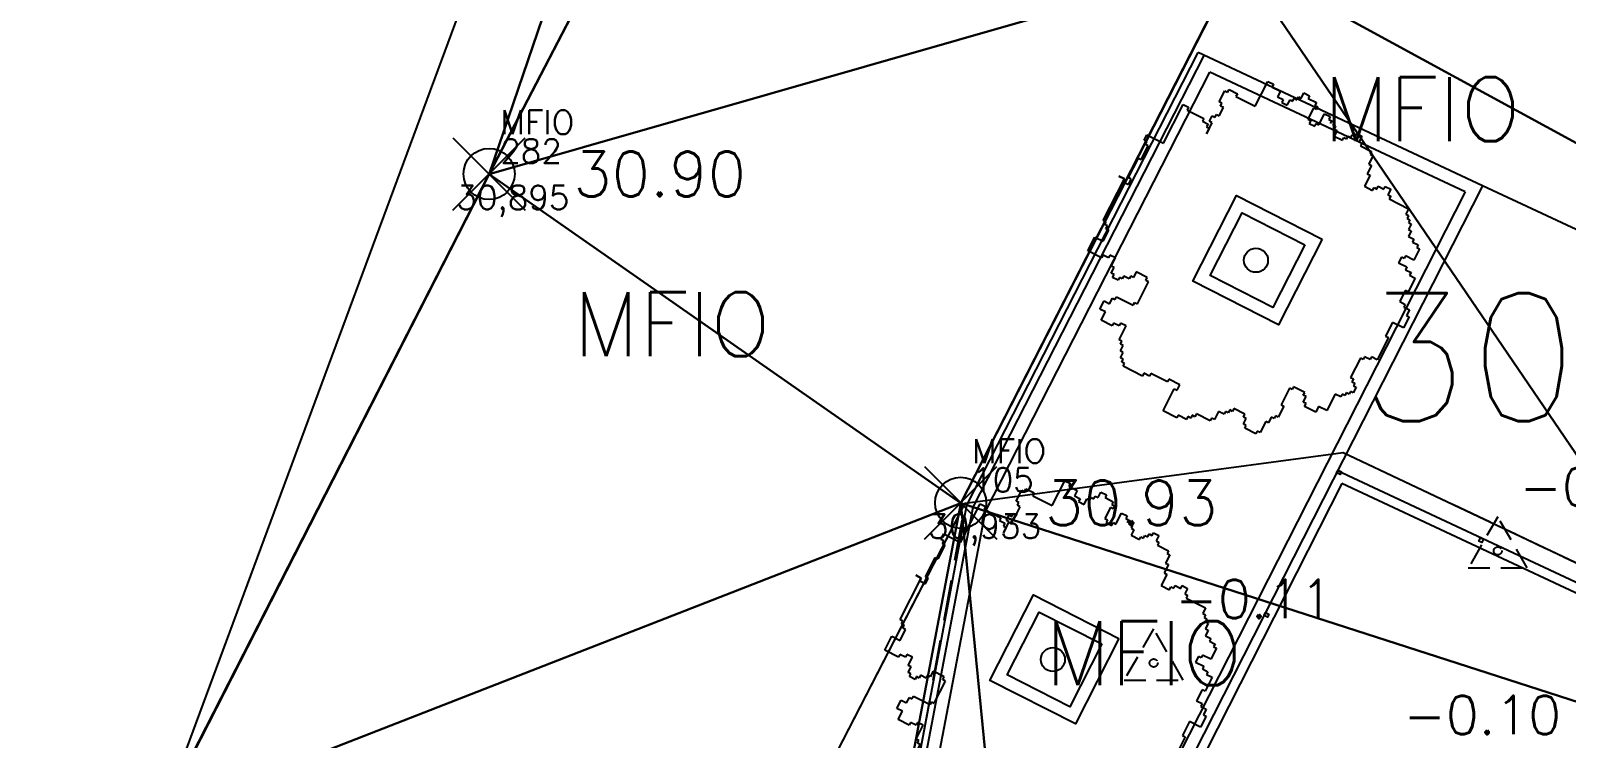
# Model space of a CAD drawing. Header units: metres. Extents: x 543100 to 543604, y 9574012 to 9574398.
# Drawn here: x 543211.69 to 543235.68, y 9574322.53 to 9574333.59 of the extents above; entities that cross this region are included whole.
import ezdxf

# ---------------------------------------------------------------- set-up
doc = ezdxf.new("R2010")
doc.units = ezdxf.units.M
doc.header["$LTSCALE"] = 0.1
for name, pattern in [('CONTINUO', [0]), ('DASHED2', [9.525, 6.35, -3.175]), ('HIDDEN', [9.525, 6.35, -3.175])]:
    doc.linetypes.add(name, pattern=pattern)
for name, color, linetype in [('##C_TOPO_TEXT', 2, 'Continuous'), ('#PROJ_PLATOS', 2, 'HIDDEN'), ('_MFIO', 2, 'CONTINUO'), ('Area praça', 5, 'Continuous'), ('C-TINN-BNDY', 110, 'Continuous'), ('C-TOPO-TEXT', 7, 'Continuous'), ('E2', 7, 'CONTINUO'), ('IMPL_CANTEIRO', 8, 'Continuous'), ('IMPL_CERCA', 8, 'Continuous'), ('IMPL_MEIO FIO', 8, 'Continuous'), ('IMPL_VEGETAÇÃO', 8, 'Continuous'), ('IMPL_ÁRVORES', 8, 'Continuous'), ('IMPLANTAÇÃO', 1, 'Continuous'), ('MalhaTriTG', 7, 'CONTINUO'), ('PROJ_PLATOS', 2, 'DASHED2'), ('TOPO_PONTOS', 2, 'Continuous'), ('V-NODE', 1, 'Continuous'), ('V-NODE-TEXT', 1, 'Continuous'), ('XREF_IMPLNTACAO', 2, 'Continuous')]:
    doc.layers.add(name, color=color, linetype=linetype)
doc.layers.get('IMPLANTAÇÃO').off()
doc.styles.add('SIMPLEX', font='simplex', dxfattribs={"height": 0.2})
doc.styles.get("Standard").update_dxf_attribs({"font": 'simplex.shx'})

# ---------------------------------------------------------------- blocks, each defined once
blk = doc.blocks.new('CANTEIRO')
at = {"layer": 'IMPL_CANTEIRO'}
for points in [[(-1.7, 0.75), (-0.2, 0.75), (-0.2, -0.75), (-1.7, -0.75)], [(-1.5, 0.55), (-0.4, 0.55), (-0.4, -0.55), (-1.5, -0.55)]]:
    blk.add_lwpolyline(points, close=True, dxfattribs=at)
blk = doc.blocks.new('Arv-sup')
at = {"layer": 'IMPL_VEGETAÇÃO', "color": 2}
for p, q in [((-0.415, 2.138), (-0.337, 2.138)), ((-0.415, 2.061), (-0.415, 2.138)), ((-0.337, 2.138), (-0.337, 2.1)), ((-0.881, 2.061), (-0.803, 2.061)), ((-0.881, 1.712), (-0.881, 2.061)), ((-0.803, 2.061), (-0.803, 2.022)), ((-0.803, 2.022), (-0.687, 2.022)), ((-0.687, 2.022), (-0.687, 1.945)), ((-0.687, 1.945), (-0.609, 1.945)), ((-0.609, 1.945), (-0.609, 1.906)), ((-0.531, 1.983), (-0.493, 1.983)), ((-0.531, 1.906), (-0.531, 1.983)), ((-0.493, 2.022), (-0.454, 2.022)), ((-0.493, 1.983), (-0.493, 2.022)), ((-0.454, 2.061), (-0.415, 2.061)), ((-0.454, 2.022), (-0.454, 2.061)), ((-0.337, 2.1), (-0.221, 2.1)), ((-0.221, 2.1), (-0.221, 2.061)), ((-0.221, 2.061), (-0.182, 2.061)), ((-0.221, 2.022), (-0.221, 1.867)), ((-0.182, 2.022), (-0.221, 2.022)), ((-0.182, 2.061), (-0.182, 2.022)), ((-0.066, 2.022), (0.012, 2.022)), ((-0.066, 1.867), (-0.066, 2.022)), ((0.012, 2.022), (0.012, 1.983)), ((0.012, 1.983), (0.051, 1.983)), ((0.012, 1.983), (0.089, 1.983)), ((0.051, 1.983), (0.051, 1.945)), ((0.089, 1.983), (0.089, 1.945)), ((0.089, 1.945), (0.128, 1.945)), ((0.128, 1.945), (0.128, 1.906)), ((0.361, 1.945), (0.4, 1.945)), ((0.361, 1.906), (0.361, 1.945)), ((0.4, 1.983), (0.477, 1.983)), ((0.4, 1.945), (0.4, 1.983)), ((0.477, 1.983), (0.477, 1.906)), ((-1.269, 1.751), (-1.152, 1.751)), ((-1.269, 1.712), (-1.269, 1.751)), ((-1.152, 1.751), (-1.152, 1.712)), ((-0.609, 1.906), (-0.531, 1.906)), ((-0.221, 1.867), (-0.182, 1.867)), ((-0.182, 1.867), (-0.182, 1.828)), ((-0.182, 1.828), (-0.105, 1.828)), ((-0.105, 1.867), (-0.066, 1.867)), ((-0.105, 1.828), (-0.105, 1.867)), ((0.128, 1.906), (0.167, 1.906)), ((0.167, 1.906), (0.167, 1.828)), ((0.167, 1.828), (0.283, 1.828)), ((0.283, 1.867), (0.322, 1.867)), ((0.283, 1.828), (0.283, 1.867)), ((0.322, 1.906), (0.361, 1.906)), ((0.322, 1.867), (0.322, 1.906)), ((0.477, 1.906), (0.516, 1.906)), ((0.516, 1.906), (0.516, 1.867)), ((0.516, 1.867), (0.671, 1.867)), ((0.671, 1.867), (0.671, 1.828)), ((0.671, 1.828), (0.71, 1.828)), ((0.71, 1.828), (0.71, 1.712)), ((-1.307, 1.712), (-1.269, 1.712)), ((-1.307, 1.557), (-1.307, 1.712)), ((-1.269, 1.557), (-1.307, 1.557)), ((-1.269, 1.518), (-1.269, 1.557)), ((-1.152, 1.712), (-0.881, 1.712)), ((0.71, 1.712), (0.749, 1.712)), ((0.749, 1.712), (0.749, 1.596)), ((0.749, 1.596), (0.788, 1.596)), ((0.788, 1.596), (0.788, 1.44)), ((1.021, 1.557), (1.098, 1.557)), ((1.021, 1.518), (1.021, 1.557)), ((1.098, 1.557), (1.098, 1.479)), ((-1.307, 1.363), (-1.269, 1.363)), ((-1.307, 1.285), (-1.307, 1.363)), ((-1.23, 1.518), (-1.269, 1.518)), ((-1.269, 1.402), (-1.23, 1.402)), ((-1.269, 1.363), (-1.269, 1.402)), ((-1.23, 1.402), (-1.23, 1.518)), ((0.788, 1.44), (0.904, 1.44)), ((0.904, 1.479), (0.943, 1.479)), ((0.904, 1.44), (0.904, 1.479)), ((0.943, 1.518), (1.021, 1.518)), ((0.943, 1.479), (0.943, 1.518)), ((1.098, 1.479), (1.137, 1.479)), ((1.137, 1.479), (1.137, 1.44)), ((1.137, 1.44), (1.409, 1.44)), ((1.409, 1.44), (1.409, 1.363)), ((1.409, 1.363), (1.447, 1.363)), ((1.447, 1.363), (1.447, 1.324)), ((-1.695, 0.781), (-1.695, 1.324)), ((-1.695, 1.324), (-1.618, 1.324)), ((-1.618, 1.324), (-1.618, 1.285)), ((-1.618, 1.285), (-1.385, 1.285)), ((-1.385, 1.285), (-1.385, 1.247)), ((-1.385, 1.247), (-1.307, 1.247)), ((-1.269, 1.285), (-1.307, 1.285)), ((-1.307, 1.247), (-1.307, 1.208)), ((-1.307, 1.208), (-1.269, 1.208)), ((-1.269, 1.13), (-1.269, 1.285)), ((-1.269, 1.208), (-1.269, 1.13)), ((1.447, 1.324), (1.486, 1.324)), ((1.486, 1.324), (1.486, 1.285)), ((1.486, 1.285), (1.525, 1.285)), ((1.525, 1.285), (1.525, 1.208)), ((1.525, 1.208), (1.564, 1.208)), ((1.564, 1.208), (1.564, 1.13)), ((1.564, 1.13), (1.641, 1.13)), ((1.641, 1.13), (1.641, 1.091)), ((1.641, 1.091), (1.719, 1.091)), ((1.719, 1.091), (1.719, 1.053)), ((1.719, 1.053), (1.758, 1.053)), ((1.758, 1.053), (1.758, 0.898)), ((-1.928, 0.781), (-1.695, 0.781)), ((-1.928, 0.704), (-1.928, 0.781)), ((1.603, 0.859), (1.603, 0.781)), ((1.641, 0.859), (1.603, 0.859)), ((1.603, 0.781), (1.719, 0.781)), ((1.641, 0.898), (1.641, 0.859)), ((1.758, 0.898), (1.641, 0.898)), ((1.719, 0.781), (1.719, 0.742)), ((-1.889, 0.704), (-1.928, 0.704)), ((-1.889, 0.665), (-1.889, 0.704)), ((-1.851, 0.665), (-1.889, 0.665)), ((-1.851, 0.471), (-1.851, 0.665)), ((1.719, 0.742), (1.797, 0.742)), ((1.797, 0.742), (1.797, 0.704)), ((1.797, 0.704), (1.874, 0.704)), ((1.874, 0.704), (1.874, 0.51)), ((-1.889, 0.471), (-1.851, 0.471)), ((-1.889, 0.199), (-1.889, 0.471)), ((1.835, 0.51), (1.835, 0.355)), ((1.874, 0.51), (1.835, 0.51)), ((-1.851, 0.199), (-1.889, 0.199)), ((-1.851, 0.122), (-1.851, 0.199)), ((1.835, 0.355), (1.913, 0.355)), ((1.913, 0.355), (1.913, 0.316)), ((1.913, 0.316), (1.991, 0.316)), ((1.991, 0.316), (1.991, 0.238)), ((1.991, 0.238), (2.029, 0.238)), ((2.029, 0.238), (2.029, 0.083)), ((-2.006, 0.161), (-1.928, 0.161)), ((-1.928, 0.161), (-2.006, 0.161)), ((-1.928, 0.161), (-1.928, 0.122)), ((-1.928, -0.421), (-1.928, 0.161)), ((-1.928, 0.122), (-1.851, 0.122)), ((1.874, 0.083), (1.874, -0.111)), ((2.029, 0.083), (1.874, 0.083)), ((1.874, -0.111), (1.913, -0.111)), ((1.913, -0.111), (1.913, -0.421)), ((-1.889, -0.421), (-1.928, -0.421)), ((-1.889, -0.46), (-1.889, -0.421)), ((-1.851, -0.46), (-1.889, -0.46)), ((-1.851, -0.499), (-1.851, -0.46)), ((-1.812, -0.499), (-1.851, -0.499)), ((-1.812, -0.654), (-1.812, -0.499)), ((1.719, -0.499), (1.719, -0.77)), ((1.758, -0.499), (1.719, -0.499)), ((1.758, -0.46), (1.758, -0.499)), ((1.835, -0.46), (1.758, -0.46)), ((1.835, -0.421), (1.835, -0.46)), ((1.913, -0.421), (1.835, -0.421)), ((-1.928, -0.654), (-1.812, -0.654)), ((-1.928, -0.848), (-1.928, -0.654)), ((-1.734, -0.848), (-1.928, -0.848)), ((-1.734, -0.809), (-1.734, -0.848)), ((-1.657, -0.809), (-1.734, -0.809)), ((-1.657, -0.77), (-1.657, -0.809)), ((-1.579, -0.77), (-1.657, -0.77)), ((-1.579, -0.886), (-1.579, -0.77)), ((-1.54, -0.886), (-1.579, -0.886)), ((-1.54, -0.964), (-1.54, -0.886)), ((-1.385, -0.925), (-1.385, -0.964)), ((-1.307, -0.925), (-1.385, -0.925)), ((-1.307, -0.886), (-1.307, -0.925)), ((-1.269, -0.886), (-1.307, -0.886)), ((-1.269, -0.809), (-1.269, -0.886)), ((-1.113, -0.809), (-1.269, -0.809)), ((-1.113, -0.848), (-1.113, -0.809)), ((-1.075, -0.848), (-1.113, -0.848)), ((-1.075, -1.158), (-1.075, -0.848)), ((1.719, -0.77), (1.758, -0.77)), ((1.758, -0.77), (1.758, -0.809)), ((1.758, -0.809), (1.797, -0.809)), ((1.797, -0.809), (1.797, -0.848)), ((1.797, -0.848), (1.835, -0.848)), ((1.797, -0.925), (1.797, -0.964)), ((1.835, -0.925), (1.797, -0.925)), ((1.835, -0.848), (1.835, -0.925)), ((-1.501, -0.964), (-1.54, -0.964)), ((-1.501, -1.003), (-1.501, -0.964)), ((-1.424, -1.003), (-1.501, -1.003)), ((-1.424, -0.964), (-1.424, -1.003)), ((-1.385, -0.964), (-1.424, -0.964)), ((1.641, -1.042), (1.641, -1.274)), ((1.719, -1.042), (1.641, -1.042)), ((1.719, -1.003), (1.719, -1.042)), ((1.758, -1.003), (1.719, -1.003)), ((1.758, -0.964), (1.758, -1.003)), ((1.797, -0.964), (1.758, -0.964)), ((-1.463, -1.313), (-1.385, -1.313)), ((-1.463, -1.429), (-1.463, -1.313)), ((-1.385, -1.235), (-1.346, -1.235)), ((-1.385, -1.313), (-1.385, -1.235)), ((-1.346, -1.197), (-1.113, -1.197)), ((-1.346, -1.235), (-1.346, -1.197)), ((-1.113, -1.158), (-1.075, -1.158)), ((-1.113, -1.197), (-1.113, -1.158)), ((-1.113, -1.158), (-1.113, -1.197)), ((-1.113, -1.197), (-1.113, -1.158)), ((1.098, -1.235), (1.098, -1.468)), ((1.137, -1.235), (1.098, -1.235)), ((1.292, -1.197), (1.137, -1.197)), ((1.137, -1.197), (1.137, -1.235)), ((1.292, -1.235), (1.292, -1.197)), ((1.331, -1.235), (1.292, -1.235)), ((1.331, -1.313), (1.331, -1.235)), ((1.37, -1.313), (1.331, -1.313)), ((1.37, -1.352), (1.37, -1.313)), ((1.525, -1.274), (1.525, -1.352)), ((1.641, -1.274), (1.525, -1.274)), ((-1.385, -1.429), (-1.463, -1.429)), ((-1.385, -1.546), (-1.385, -1.429)), ((-1.23, -1.507), (-1.23, -1.546)), ((-1.152, -1.507), (-1.23, -1.507)), ((-1.152, -1.468), (-1.152, -1.507)), ((-1.075, -1.468), (-1.152, -1.468)), ((-1.075, -1.662), (-1.075, -1.468)), ((1.098, -1.468), (1.137, -1.468)), ((1.137, -1.468), (1.137, -1.623)), ((1.525, -1.352), (1.37, -1.352)), ((-1.23, -1.546), (-1.385, -1.546)), ((-1.036, -1.662), (-1.075, -1.662)), ((-1.036, -1.701), (-1.036, -1.662)), ((-0.997, -1.701), (-1.036, -1.701)), ((-0.997, -1.778), (-0.997, -1.701)), ((1.059, -1.662), (1.059, -1.74)), ((1.098, -1.662), (1.059, -1.662)), ((1.098, -1.623), (1.098, -1.662)), ((1.137, -1.623), (1.098, -1.623)), ((-0.958, -1.778), (-0.997, -1.778)), ((-0.958, -1.856), (-0.958, -1.778)), ((-0.919, -1.856), (-0.958, -1.856)), ((-0.919, -1.895), (-0.919, -1.856)), ((-0.881, -1.895), (-0.919, -1.895)), ((-0.881, -1.933), (-0.881, -1.895)), ((-0.609, -1.895), (-0.609, -1.933)), ((-0.531, -1.895), (-0.609, -1.895)), ((-0.531, -1.856), (-0.531, -1.895)), ((-0.299, -1.856), (-0.531, -1.856)), ((-0.143, -1.817), (-0.299, -1.817)), ((-0.299, -1.817), (-0.299, -1.856)), ((-0.182, -2.205), (-0.182, -1.895)), ((-0.182, -1.895), (-0.143, -1.895)), ((-0.143, -1.895), (-0.143, -1.817)), ((0.439, -1.895), (0.439, -2.011)), ((0.516, -1.895), (0.439, -1.895)), ((0.516, -1.856), (0.516, -1.895)), ((0.555, -1.856), (0.516, -1.856)), ((0.555, -1.817), (0.555, -1.856)), ((0.594, -1.817), (0.555, -1.817)), ((0.594, -1.778), (0.594, -1.817)), ((0.749, -1.778), (0.594, -1.778)), ((0.749, -1.817), (0.749, -1.778)), ((0.788, -1.817), (0.749, -1.817)), ((0.788, -1.895), (0.788, -1.817)), ((0.827, -1.895), (0.788, -1.895)), ((0.827, -1.933), (0.827, -1.895)), ((0.982, -1.895), (0.982, -1.933)), ((1.021, -1.895), (0.982, -1.895)), ((1.021, -1.74), (1.021, -1.895)), ((1.059, -1.74), (1.021, -1.74)), ((-0.609, -1.933), (-0.881, -1.933)), ((0.167, -2.089), (0.167, -2.127)), ((0.206, -2.089), (0.167, -2.089)), ((0.206, -2.05), (0.206, -2.089)), ((0.4, -2.05), (0.206, -2.05)), ((0.4, -2.011), (0.4, -2.05)), ((0.439, -2.011), (0.4, -2.011)), ((0.982, -1.933), (0.827, -1.933)), ((0.012, -2.205), (-0.182, -2.205)), ((0.012, -2.166), (0.012, -2.205)), ((0.128, -2.166), (0.012, -2.166)), ((0.128, -2.127), (0.128, -2.166)), ((0.167, -2.127), (0.128, -2.127))]:
    blk.add_line(p, q, dxfattribs=at)
blk.add_circle((0, 0), 0.15, dxfattribs=at)
blk = doc.blocks.new('CERCA')
at = {"layer": 'IMPL_CERCA', "color": 3}
blk.add_lwpolyline([(-0.025, 0), (0.025, 0), (0.025, -0.06), (-0.025, -0.06)], close=True, dxfattribs=at)
blk = doc.blocks.new('A$C00972E22')
at = {"layer": 'IMPL_CERCA'}
for p, q in [((35.456, 227.107), (35.456, 100.098)), ((35.456, 227.107), (35.456, 100.098)), ((129.942, 225.19), (35.456, 222.107)), ((129.798, 225.036), (35.606, 221.961)), ((35.606, 221.961), (35.606, 100.098))]:
    blk.add_line(p, q, dxfattribs=at)
at = {"layer": 'IMPL_MEIO FIO'}
for p, q in [((35.456, 227.107), (30.552, 226.947)), ((35.256, 226.9), (30.852, 226.756))]:
    blk.add_line(p, q, dxfattribs=at)
at = {"layer": 'IMPL_MEIO FIO', "color": 1, "linetype": 'CONTINUO'}
for p, q in [((30.536, 219.004), (30.552, 226.947)), ((30.636, 219.018), (30.652, 226.946)), ((30.836, 219.047), (30.852, 226.756)), ((33.452, 208.96), (30.536, 219.004)), ((33.552, 208.974), (30.636, 219.018)), ((33.752, 209.002), (30.836, 219.047))]:
    blk.add_line(p, q, dxfattribs=at)
at = {"layer": 'IMPL_MEIO FIO', "color": 1}
blk.add_line((35.256, 226.9), (35.256, 100.181), dxfattribs=at)
at = {"layer": 'IMPL_MEIO FIO', "color": 1, "linetype": 'CONTINUO', "flags": 128}
blk.add_lwpolyline([(21.513, 208.986), (21.535, 220.227), (21.66, 234.538), (21.915, 266.875), (20.471, 270.132), (14.369, 270.416)], dxfattribs=at)
at = {"layer": 'IMPL_CANTEIRO', "rotation": 270.0000000033604}
for p in [(32.847, 223.525), (32.847, 216.525)]:
    blk.add_blockref('CANTEIRO', p, dxfattribs=at)
at = {"layer": 'IMPL_CERCA'}
for p, rotation in [((35.456, 222.097), 90.00000000330859), ((35.456, 222.097), 90.00000000330859), ((37.945, 222.188), 1.869235802743094), ((35.456, 219.597), 90.00000000330859)]:
    blk.add_blockref('CERCA', p, dxfattribs=dict(at, rotation=rotation))
at = {"layer": 'IMPL_ÁRVORES', "xscale": 1.25, "yscale": 1.25, "zscale": 1.25}
for p in [(32.827, 224.462), (32.827, 217.462)]:
    blk.add_blockref('Arv-sup', p, dxfattribs=at)
blk = doc.blocks.new('Base_Implantacao')
at = {"layer": 'Area praça'}
blk.add_lwpolyline([(543169.376, 9574203.376), (543253.585, 9574146.035), (543319.8, 9574291.166), (543234.377, 9574331.165)], close=True, dxfattribs=at)
at = {"layer": 'IMPLANTAÇÃO', "rotation": 333.0393706475627}
blk.add_blockref('A$C00972E22', (543099.81, 9574144.816), dxfattribs=at)
at = {"layer": 'MalhaTriTG', "color": 132}
mesh = blk.add_polyface(dxfattribs=at)
corners = [(543224.664, 9574302.936, 30.992), (543210.265, 9574288.67, 31.209), (543216.703, 9574288.465, 31.154), (543213.734, 9574321.335, 30.969), (543218.85, 9574331.345, 30.895), (543226.223, 9574326.207, 30.933), (543224.268, 9574315.932, 31.062), (543219.876, 9574286.567, 30.533), (543193.607, 9574282.384, 31.298), (543227.396, 9574302.372, 30.53), (543227.186, 9574316.359, 31.22), (543239.215, 9574322.014, 30.485), (543230.57, 9574334.709, 30.757), (543225.45, 9574344.044, 30.865), (543250.101, 9574371.359, 30.793), (543235.218, 9574379.328, 30.85), (543243.115, 9574295.416, 30.237), (543260.488, 9574287.844, 29.96), (543254.859, 9574311.797, 30.344), (543254.233, 9574321.821, 30.714), (543271.924, 9574304.366, 30.172), (543267.489, 9574362.43, 30.657), (543240.338, 9574372.751, 30.753), (543240.528, 9574376.308, 30.661), (543253.768, 9574378.732, 30.858), (543253.993, 9574377.599, 30.878), (543254.701, 9574379.306, 30.904), (543255.768, 9574376.437, 30.874), (543276.872, 9574367.935, 30.831), (543257.017, 9574378.285, 30.88)]
mesh.append_faces([[corners[k] for k in face] for face in [(0, 1, 2), (0, 3, 1), (4, 3, 5), (0, 6, 3), (5, 3, 6), (2, 7, 0), (3, 8, 1), (0, 9, 10), (9, 0, 7), (10, 9, 11), (10, 5, 6), (4, 12, 13), (4, 5, 12), (11, 12, 5), (13, 12, 14), (5, 10, 11), (6, 0, 10), (3, 4, 15), (15, 4, 13), (9, 16, 11), (16, 17, 18), (19, 18, 20), (20, 18, 17), (19, 21, 12), (19, 11, 18), (18, 11, 16), (22, 14, 23), (13, 14, 22), (23, 14, 24), (22, 23, 15), (23, 24, 15), (24, 14, 25), (24, 25, 26), (15, 24, 26), (14, 27, 25), (15, 13, 22), (21, 28, 29), (25, 29, 26), (29, 25, 27), (29, 27, 21), (21, 27, 14), (21, 14, 12), (19, 12, 11)]], dxfattribs={"color": 132})
blk = doc.blocks.new('*U135', base_point=(543230.57, 9574334.71, 30.757))
at = {"layer": 'V-NODE', "lineweight": -2}
for p, q in [((543230.004, 9574334.144, 30.757), (543231.136, 9574335.276, 30.757)), ((543230.004, 9574335.276, 30.757), (543231.136, 9574334.144, 30.757))]:
    blk.add_line(p, q, dxfattribs=at)
blk.add_circle((543230.57, 9574334.71, 30.757), 0.4, dxfattribs=at)
at = {"layer": 'V-NODE-TEXT', "linetype": 'ByBlock'}
for s, insert, char_height, attachment_point in [('30.76', (543231.886, 9574334.71), 0.7, 4), ('MFIO', (543231.886, 9574332.86), 1, 1)]:
    blk.add_mtext(s, dxfattribs=dict(at, insert=insert, char_height=char_height, attachment_point=attachment_point))
blk = doc.blocks.new('*U153', base_point=(543218.85, 9574331.35, 30.895))
at = {"layer": 'V-NODE', "lineweight": -2}
for p, q in [((543218.284, 9574330.784, 30.895), (543219.416, 9574331.916, 30.895)), ((543218.284, 9574331.916, 30.895), (543219.416, 9574330.784, 30.895))]:
    blk.add_line(p, q, dxfattribs=at)
blk.add_circle((543218.85, 9574331.35, 30.895), 0.4, dxfattribs=at)
at = {"layer": 'V-NODE-TEXT', "linetype": 'ByBlock'}
for s, insert, char_height, attachment_point in [('30.90', (543220.166, 9574331.35), 0.7, 4), ('MFIO', (543220.166, 9574329.5), 1, 1)]:
    blk.add_mtext(s, dxfattribs=dict(at, insert=insert, char_height=char_height, attachment_point=attachment_point))
blk = doc.blocks.new('*U160', base_point=(543226.22, 9574326.21, 30.933))
at = {"layer": 'V-NODE', "lineweight": -2}
for p, q in [((543225.654, 9574325.644, 30.933), (543226.786, 9574326.776, 30.933)), ((543225.654, 9574326.776, 30.933), (543226.786, 9574325.644, 30.933))]:
    blk.add_line(p, q, dxfattribs=at)
blk.add_circle((543226.22, 9574326.21, 30.933), 0.4, dxfattribs=at)
at = {"layer": 'V-NODE-TEXT', "linetype": 'ByBlock'}
for s, insert, char_height, attachment_point in [('30.93', (543227.536, 9574326.21), 0.7, 4), ('MFIO', (543227.536, 9574324.36), 1, 1)]:
    blk.add_mtext(s, dxfattribs=dict(at, insert=insert, char_height=char_height, attachment_point=attachment_point))
blk = doc.blocks.new('STA')
blk.add_lwpolyline([(0, 1), (-0.866, -0.5), (0.866, -0.5)], close=True)
blk.add_circle((0, 0), 0.118)
blk = doc.blocks.new('SIMB_PONTO')
at = {"color": 0}
blk.add_point((0, 0), dxfattribs=at)
for tag in ['desc:', 'cota:', 'pto:']:
    blk.add_attdef(tag, (0, 0), '', height=1)

msp = doc.modelspace()

# ---------------------------------------------------------------- linework, layer by layer
at = {"layer": '#PROJ_PLATOS'}
msp.add_line((543224.441, 9574315.942, 31.06), (543226.291, 9574326.206, 30.93), dxfattribs=at)
at = {"layer": 'Area praça'}
msp.add_lwpolyline([(543169.376, 9574203.376), (543253.585, 9574146.035), (543319.8, 9574291.166), (543234.377, 9574331.165)], close=True, dxfattribs=at)
at = {"layer": 'C-TINN-BNDY', "color": 110, "linetype": 'Continuous', "lineweight": -3}
for points in [[(543180.857, 9574168.846, 31), (543148.32, 9574190.7, 31.624), (543142.76, 9574194.54, 31.722), (543131.48, 9574214.2, 31.882), (543137.5, 9574218.91, 31.922), (543171.35, 9574251.99, 31.713), (543193.61, 9574282.38, 31.298), (543211.838, 9574317.665, 31), (543213.73, 9574321.34, 30.969), (543218.85, 9574331.35, 30.895), (543225.45, 9574344.04, 30.865), (543235.22, 9574379.33, 30.85), (543254.7, 9574379.31, 30.904), (543257.02, 9574378.29, 30.88), (543276.87, 9574367.94, 30.831), (543307.77, 9574351.73, 30.631), (543337.13, 9574336.57, 30.477), (543357.69, 9574325.98, 30.362)], [(543173.394, 9574195.975, 31.05), (543164.154, 9574205.609, 31.55), (543171.32, 9574219.703, 31.38), (543181.41, 9574239.043, 31.32), (543195.415, 9574266.162, 31.2), (543201.92, 9574278.855, 31.05), (543226.291, 9574326.206, 30.93), (543232.197, 9574326.995, 30.6), (543317.726, 9574286.616, 30), (543317.458, 9574286.033, 30), (543308.602, 9574272.954, 30.49), (543262.268, 9574164.284, 30.8), (543256.744, 9574152.958, 30.8), (543241.961, 9574120.557, 30.8), (543229.553, 9574136.48, 30.5), (543208.805, 9574161.625, 30.7), (543197.061, 9574173.702, 30.7)], [(543173.394, 9574195.975, 31.05), (543164.154, 9574205.609, 31.55), (543171.32, 9574219.703, 31.38), (543181.41, 9574239.043, 31.32), (543195.415, 9574266.162, 31.2), (543201.92, 9574278.855, 31.05), (543226.291, 9574326.206, 30.93), (543232.197, 9574326.995, 30.6), (543317.726, 9574286.616, 30), (543317.458, 9574286.033, 30), (543308.602, 9574272.954, 30.49), (543262.268, 9574164.284, 30.8), (543256.744, 9574152.958, 30.8), (543241.961, 9574120.557, 30.8), (543229.553, 9574136.48, 30.5), (543208.805, 9574161.625, 30.7), (543197.061, 9574173.702, 30.7)], [(543215.127, 9574304.515, -0.08), (543218.175, 9574310.437, -0.03), (543218.384, 9574310.844, -0.031), (543218.565, 9574311.195, -0.032), (543219.078, 9574312.191, -0.034), (543219.683, 9574313.368, -0.037), (543219.995, 9574313.973, -0.039), (543220.295, 9574314.558, -0.04), (543221.43, 9574316.761, -0.069), (543222.056, 9574317.978, -0.074), (543222.773, 9574319.372, -0.067), (543223.584, 9574320.946, -0.057), (543225.889, 9574325.426, -0.011), (543226.217, 9574326.063, -0.005), (543226.24, 9574326.108, -0.005), (543226.251, 9574326.128, -0.004), (543226.282, 9574326.19, -0.001), (543226.291, 9574326.206, -0.001), (543232.197, 9574326.995, -0.12), (543237.545, 9574324.47, 0.025), (543242.852, 9574321.964, -0.015), (543254.569, 9574316.433, -0.072), (543264.393, 9574311.795, -0.028), (543275.811, 9574306.404, -0.18)], [(543215.127, 9574304.515, -0.08), (543218.175, 9574310.437, -0.03), (543218.384, 9574310.844, -0.031), (543218.565, 9574311.195, -0.032), (543219.078, 9574312.191, -0.034), (543219.683, 9574313.368, -0.037), (543219.995, 9574313.973, -0.039), (543220.295, 9574314.558, -0.04), (543221.43, 9574316.761, -0.069), (543222.056, 9574317.978, -0.074), (543222.773, 9574319.372, -0.067), (543223.584, 9574320.946, -0.057), (543225.889, 9574325.426, -0.011), (543226.217, 9574326.063, -0.005), (543226.24, 9574326.108, -0.005), (543226.251, 9574326.128, -0.004), (543226.282, 9574326.19, -0.001), (543226.291, 9574326.206, -0.001), (543232.197, 9574326.995, -0.12), (543237.545, 9574324.47, 0.025), (543242.852, 9574321.964, -0.015), (543254.569, 9574316.433, -0.072), (543264.393, 9574311.795, -0.028), (543275.811, 9574306.404, -0.18)]]:
    msp.add_polyline3d(points, dxfattribs=at)
at = {"layer": 'E2', "color": 7, "linetype": 'CONTINUO', "flags": 128}
for points in [[(543213.734, 9574321.335), (543218.85, 9574331.345), (543225.45, 9574344.044), (543240.338, 9574372.751), (543240.528, 9574376.308), (543235.218, 9574379.328)], [(543250.322, 9574065.652), (543251.079, 9574072.337), (543252.639, 9574083.92), (543253.689, 9574094.488), (543251.976, 9574103.299), (543249.491, 9574108.999), (543244.423, 9574117.288), (543234.75, 9574129.498), (543227.87, 9574138.514), (543217.527, 9574151.083), (543204.89, 9574166.147), (543199.388, 9574171.327), (543189.881, 9574180.728), (543176.729, 9574192.765), (543167.061, 9574201.461), (543163.739, 9574205.256), (543165.999, 9574209.837), (543171.161, 9574219.715), (543174.98, 9574227.004), (543180.842, 9574238.534), (543187.66, 9574251.739), (543195.063, 9574265.953), (543195.272, 9574266.43), (543198.328, 9574272.347), (543201.775, 9574278.74), (543210.265, 9574288.67), (543224.268, 9574315.932), (543226.223, 9574326.207), (543230.57, 9574334.709), (543250.101, 9574371.359), (543267.489, 9574362.43), (543350.095, 9574319.461), (543396.907, 9574295.117), (543404.363, 9574291.815), (543405.31, 9574291.616), (543407.413, 9574291.925), (543409.146, 9574292.849), (543411.568, 9574296.196)]]:
    msp.add_lwpolyline(points, dxfattribs=at)
at = {"layer": 'PROJ_PLATOS'}
msp.add_line((543232.197, 9574326.995, 30.6), (543317.726, 9574286.616, 30), dxfattribs=at)

# ---------------------------------------------------------------- block references
at = {"layer": '_MFIO', "color": 3}
ref = msp.add_blockref('SIMB_PONTO', (543218.85, 9574331.345), dxfattribs=at)
ref.add_attrib('PONTO', '282', (543219.025, 9574331.52), dxfattribs={"layer": '0', "color": 1, "height": 0.375, "style": 'SIMPLEX'})
ref.add_attrib('DESC', 'MFIO', (543219.025, 9574331.97), dxfattribs={"layer": '0', "color": 4, "height": 0.375, "style": 'SIMPLEX'})
ref.add_attrib('COTA', '30,895', (543218.338, 9574330.795), dxfattribs={"layer": '0', "color": 2, "height": 0.375, "style": 'SIMPLEX'})
ref = msp.add_blockref('SIMB_PONTO', (543226.223, 9574326.207), dxfattribs=at)
ref.add_attrib('PONTO', '105', (543226.398, 9574326.382), dxfattribs={"layer": '0', "color": 1, "height": 0.375, "style": 'SIMPLEX'})
ref.add_attrib('DESC', 'MFIO', (543226.398, 9574326.832), dxfattribs={"layer": '0', "color": 4, "height": 0.375, "style": 'SIMPLEX'})
ref.add_attrib('COTA', '30,933', (543225.711, 9574325.657), dxfattribs={"layer": '0', "color": 2, "height": 0.375, "style": 'SIMPLEX'})
at = {"layer": 'PROJ_PLATOS', "color": 2, "linetype": 'Continuous', "lineweight": -3, "xscale": 0.5333333333333333, "yscale": 0.5333333333333333, "zscale": 0.5333333333333333}
for p in [(543234.614, 9574325.459, -0.048), (543229.236, 9574323.707, -0.11)]:
    msp.add_blockref('STA', p, dxfattribs=at)
at = {"layer": 'TOPO_PONTOS'}
for name, p in [('*U135', (543230.57, 9574334.71, 30.757)), ('*U153', (543218.85, 9574331.35, 30.895)), ('*U160', (543226.22, 9574326.21, 30.933))]:
    msp.add_blockref(name, p, dxfattribs=at)
at = {"layer": 'XREF_IMPLNTACAO'}
msp.add_blockref('Base_Implantacao', (0, 0), dxfattribs=at)

# ---------------------------------------------------------------- texts
at = {"layer": '##C_TOPO_TEXT'}
msp.add_text('30.6', height=2, dxfattribs=at).set_placement((543232.446, 9574327.487))
at = {"layer": 'C-TOPO-TEXT', "color": 7, "linetype": 'Continuous', "lineweight": -3, "char_height": 0.6, "attachment_point": 4}
for s, insert in [('-0.05', (543234.949, 9574326.459)), ('-0.11', (543229.571, 9574324.707)), ('-0.10', (543233.136, 9574322.894))]:
    msp.add_mtext(s, dxfattribs=dict(at, insert=insert))

# ---------------------------------------------------------------- meshes
at = {"layer": 'MalhaTriTG', "color": 132}
mesh = msp.add_polyface(dxfattribs=at)
corners = [(543224.664, 9574302.936, 30.992), (543210.265, 9574288.67, 31.209), (543216.703, 9574288.465, 31.154), (543213.734, 9574321.335, 30.969), (543218.85, 9574331.345, 30.895), (543226.223, 9574326.207, 30.933), (543224.268, 9574315.932, 31.062), (543219.876, 9574286.567, 30.533), (543193.607, 9574282.384, 31.298), (543227.396, 9574302.372, 30.53), (543227.186, 9574316.359, 31.22), (543239.215, 9574322.014, 30.485), (543230.57, 9574334.709, 30.757), (543225.45, 9574344.044, 30.865), (543250.101, 9574371.359, 30.793), (543235.218, 9574379.328, 30.85), (543243.115, 9574295.416, 30.237), (543260.488, 9574287.844, 29.96), (543254.859, 9574311.797, 30.344), (543254.233, 9574321.821, 30.714), (543271.924, 9574304.366, 30.172), (543267.489, 9574362.43, 30.657), (543240.338, 9574372.751, 30.753), (543240.528, 9574376.308, 30.661), (543253.768, 9574378.732, 30.858), (543253.993, 9574377.599, 30.878), (543254.701, 9574379.306, 30.904), (543255.768, 9574376.437, 30.874), (543276.872, 9574367.935, 30.831), (543257.017, 9574378.285, 30.88)]
mesh.append_faces([[corners[k] for k in face] for face in [(0, 1, 2), (0, 3, 1), (4, 3, 5), (0, 6, 3), (5, 3, 6), (2, 7, 0), (3, 8, 1), (0, 9, 10), (9, 0, 7), (10, 9, 11), (10, 5, 6), (4, 12, 13), (4, 5, 12), (11, 12, 5), (13, 12, 14), (5, 10, 11), (6, 0, 10), (3, 4, 15), (15, 4, 13), (9, 16, 11), (16, 17, 18), (19, 18, 20), (20, 18, 17), (19, 21, 12), (19, 11, 18), (18, 11, 16), (22, 14, 23), (13, 14, 22), (23, 14, 24), (22, 23, 15), (23, 24, 15), (24, 14, 25), (24, 25, 26), (15, 24, 26), (14, 27, 25), (15, 13, 22), (21, 28, 29), (25, 29, 26), (29, 25, 27), (29, 27, 21), (21, 27, 14), (21, 14, 12), (19, 12, 11)]], dxfattribs={"color": 132})

doc.saveas('drawing.dxf')
